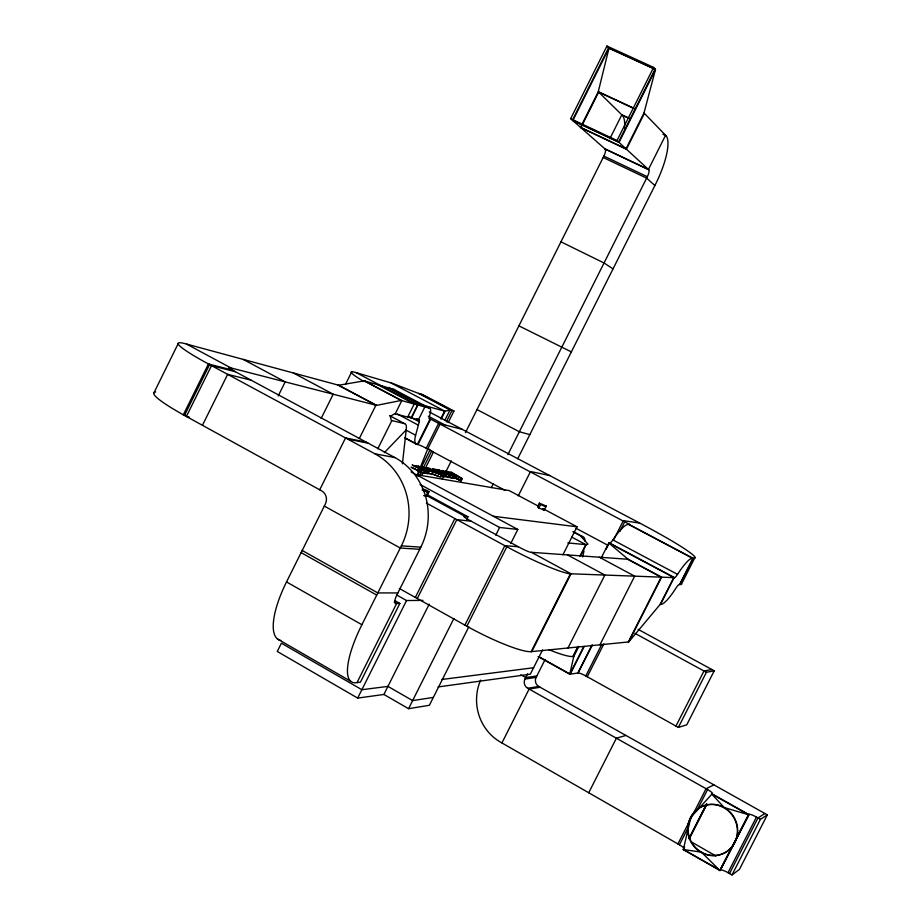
<?xml version="1.0" encoding="UTF-8"?>
<svg xmlns="http://www.w3.org/2000/svg" width="921" height="921" viewBox="0 0 921 921"><rect width="100%" height="100%" fill="white"/><g stroke="black" fill="none" stroke-linecap="round" stroke-linejoin="round"><path stroke-width="1.38" d="M402.408 463.816L406.334 428.668A15.887 5.353 -61.6 0 0 404.63 423.637L389.595 415.636M582.694 556.952L583.995 550.965M578.802 646.438L573.771 656.397L569.777 674.218L538.083 656.558M527.675 688.263L538.762 686.467L767.331 814.878L760.447 819.322L756.452 817.065A7.115 1.232 28.4 0 0 749.095 814.348L719.946 870.541L683.324 849.519L690.831 817.353L712.336 793.637A7.034 1.22 28.1 0 0 707.581 789.562L527.675 688.263A6.804 6.482 84.7 0 1 524.97 679.053L527.652 673.746M606.939 46.05L608.965 48.249L598.27 91.697L580.472 127.317L626.038 148.834L643.998 112.984L655.476 69.547L653.634 67.417L606.939 46.05L570.663 118.682L605.189 149.11L648.787 169.763A6.378 1.819 -64.8 0 1 647.336 176.717L507.874 454.629M504.996 490.317L426.204 448.228A7.103 0.622 26.4 0 0 417.95 444.567L416.776 444.313A17.764 5.814 -61.9 0 1 415.624 435.23L419.274 421.783A3.603 1.197 -61.9 0 0 419.043 419.918L416.568 418.606M416.948 475.835L419.032 470.631M420.068 468.041L427.862 448.539M684.614 846.998L683.324 849.519L701.434 852.144L719.946 870.541L749.095 814.348M153.669 393.348L178.167 343.671M280.755 640.463A66.312 22.277 -59.9 0 1 286.523 581.934L325.389 503.937A9.705 9.037 -80.2 0 0 321.705 490.893L183.337 414.795L208.434 363.979L232.357 370.081L394.936 457.599A66.404 62.214 -81.3 0 1 420.805 547.178L396.813 595.07A9.567 2.844 -60.5 0 0 395.834 603.497L399.864 603.451L360.41 682.196L356.162 682.703A67.083 19.882 -60.2 0 1 361.895 624.726L401.372 545.854A68.258 63.768 -81.1 0 0 374.916 453.788L208.434 363.979M202.447 425.306L227.66 374.352L251.134 380.189M278.2 395.961L285.188 381.881L243.225 359.409M321.13 418.479L333.195 394.223L293.362 372.97M345.456 384.471L351.776 371.773M319.714 489.799L345.548 437.935L366.259 442.172M359.317 438.523L375.918 405.205L338.007 385.059M377.783 448.803L391.874 420.552M395.19 413.909L401.809 400.623L364.82 381.052M407.692 417.063L414.208 404.008L377.783 384.759M411.227 417.95L417.708 404.964M411.365 417.984L417.846 404.998L381.444 385.807M418.445 419.769L424.869 406.909L388.938 387.948M430.015 419.124L417.363 444.44L404.745 437.694M417.95 444.567L430.591 419.262L431.396 419.527L629.745 524.498L628.675 524.429A36.656 8.036 -62 0 0 612.891 539.913A7.472 1.669 -62.1 0 1 609.679 543.056L608.793 542.964L601.114 558.161M440.722 418.779L444.555 411.111M426.204 448.228L438.81 422.992M441.24 418.917L445.062 411.25L450.024 409.96L453.961 411.054L448.182 422.612M421.265 472.082L422.094 472.807L417.996 471.253L419.136 468.95L421.404 469.468L412.205 464.955L423.246 470.516L419.136 468.95M417.063 475.869L419.596 470.792M421.496 466.993L429.739 450.519M444.947 420.091L450.024 409.96L418.537 393.394L391.483 383.021L355.748 372.533A61.039 4.283 26.4 0 0 364.025 381.616M419.78 472.208L420.932 469.917M419.136 476.215L421.035 472.427M423.556 467.373L431.776 450.945M446.305 421.876L451.992 410.513L420.598 393.992M421.853 475.259L423.13 472.692M425.065 468.847L433.411 452.153M423.165 472.968L424.8 470.758L424.293 470.171L426.423 471.068L425.283 473.359L423.153 472.45C424.984 474.004 419.872 471.667 422.129 472.082M424.627 473.244L425.767 470.953M427.01 495.774L429.048 491.722L426.066 491.273L427.977 492.309L425.939 496.384L423.648 495.544M609.852 138.714L621.813 114.814L629.538 118.418M441.896 475.017L434.988 472.623L426.976 467.764L428.944 468.052L441.896 475.017L440.768 477.251L432.145 474.027M441.24 475.374L442.978 476.307L444.095 474.085L446.271 474.649L435.598 469.284L444.739 473.843L442.391 473.152L444.095 474.085M442.31 478.839L443.6 476.272M445.522 472.427L451.302 460.88M465.439 432.651L603.888 156.075A6.343 1.957 -64.9 0 0 605.189 149.11M648.787 169.763L617.024 140.533L653.634 67.417M447.468 476.422L449.264 477.4L450.369 475.19L452.51 475.72L441.838 470.458L450.968 474.983L448.596 474.234L450.369 475.19M450.507 476.963L452.303 477.93L453.397 475.743L455.515 476.261L444.993 470.976L453.984 475.535L451.635 474.787L453.397 475.743M357.014 682.599L396.64 603.485L394.153 602.092M644.378 113.364L626.43 149.19L580.886 127.685L598.673 92.1L634.212 108.643M460.419 480.681L461.513 478.506L462.273 478.644L461.179 480.82L454.49 477.746M433.342 697.416L412.631 700.593L387.937 686.387L361.872 689.725L281.4 643.203L277.279 651.469L357.67 698.095L406.564 600.538L422.946 600.377M415.325 597.43L454.87 518.546M417.294 598.535L456.851 519.617L471.287 521.263M466.682 519.306L467.96 516.773L426.596 494.37M357.67 698.095L383.884 694.457L429.198 604.164M491.296 487.681L493.207 483.87M517.729 458.716L655.579 184.142A44.692 12.756 -64.8 0 0 665.918 135.617L643.998 112.984M383.884 694.457L408.556 708.686L453.869 618.521M495.74 535.159L499.608 527.468L517.809 529.448L510.718 543.551M518.316 495.809L530.519 471.517L549.756 475.581M464.886 625.117L504.835 545.669L518.304 546.74M466.889 626.234L506.849 546.763A55.605 6.148 26.7 0 0 570.444 573.771L674.506 577.651A7.541 1.416 -62.2 0 0 677.557 574.37A37.013 6.838 -62.1 0 1 692.523 558.218L693.26 558.287L679.94 584.547L679.18 584.536A7.403 1.37 -62.1 0 0 676.187 587.794A37.703 7.115 -62.2 0 1 660.933 604.441L660.127 604.452L628.767 641.925L531.141 651.665A55.502 8.531 26.7 0 1 466.889 626.234L399.334 588.496M468.801 626.902L429.393 705.279L408.556 708.686M537.634 506.562L539.349 503.165L546.291 506.09L544.15 510.05L538.797 507.989L537.634 506.562L539.257 507.436M538.797 507.989L540.512 504.57L539.349 503.165M562.927 554.776L577.03 526.8L543.137 508.714M531.141 651.665L570.444 573.771M531.785 651.596L571.043 573.795L531.417 552.324M579.977 556.088L585.768 544.61L571.849 537.162M580.426 556.123L586.216 544.656L587.989 544.184L580.852 536.31L581.991 536.356A48.79 11.513 -61.6 0 1 585.146 541.364M542.573 649.915L530.323 674.184L438.028 686.962M501.922 742.936L529.115 689.069L540.167 687.262M538.762 686.467A6.677 6.378 84.3 0 1 536.091 677.43L545.151 659.482M606.041 549.342L609.242 543.01M613.363 540.374L623.344 520.63L639.727 523.105M619.925 531.336L624.91 521.459M568.004 647.981L604.855 575.049L567.497 554.926M548.686 649.581L551.334 650.629A48.778 7.149 26.9 0 0 572.874 656.5L577.904 646.53M573.323 656.443L578.353 646.484M583.776 646.519L569.777 674.218L578.238 672.963A6.838 1.048 27.2 0 1 585.791 675.945L678.363 727.417L686.744 724.827L714.236 670.799L638.046 629.308M584.213 646.484L570.226 674.149L539.775 657.18M577.801 673.021L591.927 645.103M578.146 672.975L592.341 645.068M599.939 644.792L634.673 576.166L599.352 557.205M585.791 675.945L601.793 644.32M587.253 676.751L603.9 643.86M628.329 641.96L661.163 577.156L627.662 559.243M628.767 641.925L661.577 577.179L628.11 559.277L608.793 542.964L674.114 577.64L660.53 604.441M660.127 604.452L673.723 577.628M679.56 584.536L692.891 558.253L629.101 524.486M695.021 557.378L681.839 583.373A80.449 7.299 26.9 0 1 679.94 584.547M588.726 792.739L616.391 738.216L625.912 735.43M675.956 726.082L703.978 671.006L711.864 669.509M678.363 727.417L706.384 672.318L714.236 670.799M677.914 843.924L706.073 788.698L713.959 784.899M683.935 848.206A7.023 1.428 28.4 0 0 679.41 844.787L688.378 827.208M697.347 809.64L707.581 789.562M689.127 838.156L706.511 804.068M689.472 837.949L706.856 803.895M689.184 839.008L706.545 804.977M719.946 870.541L748.485 814.717L711.668 793.971L724.205 807.533L748.485 814.717M720.602 870.08A7.103 1.451 28.7 0 1 728.004 872.671L756.452 817.065M729.536 873.545L757.983 817.94L764.914 813.519M728.004 872.671L731.988 874.95L760.447 819.322M767.331 814.878L739.425 869.424L731.988 874.95M384.356 452.637L406.196 429.911M683.324 849.519L720.268 870.31L748.796 814.532L712.002 793.81M233.474 370.691A9.314 0.875 25.8 0 1 229.882 367.663L376.597 405.378L401.188 400.451L429.52 408.187A10.73 3.546 -61.9 0 1 430.153 413.771L429.232 417.121A3.557 1.163 -62 0 0 429.439 418.974L430.591 419.262M155.626 392.012A65.172 7.84 25.6 0 0 184.476 415.429L209.585 364.601A65.241 6.113 25.8 0 1 185.535 343.786L338.709 385.243L364.152 380.868L393.797 389.341L429.52 408.187M524.97 679.053L536.091 677.43M536.828 675.968L525.73 677.557L520.837 674.817M446.996 476.733L444.406 475.789M441.781 679.491L533.57 667.737M572.874 656.5L573.771 656.397M397.884 592.94L377.817 592.917L302.192 550.47M412.884 468.006L416.614 469.848M419.746 549.296L400.278 548.041L324.307 506.09M401.372 545.854L420.805 547.178M628.11 559.277L530.772 552.278A9.268 1.025 26.7 0 1 520.284 547.811L469.342 520.204A9.198 1.013 26.5 0 1 464.426 516.347L467.96 516.773M567.797 542.918L586.216 544.656M493.357 516.267L577.03 526.8M544.587 509.486L542.515 509.175L544.15 510.05M422.232 489.201L425.237 489.661L429.048 491.722M546.291 506.09L544.23 505.767L545.865 506.631L540.512 504.57M416.073 474.591L509.244 490.617L538.117 506.032M438.626 476.341L432.479 473.958M417.996 471.253L419.389 471.782M374.916 453.788L394.936 457.599M189.104 416.994L186.387 416.476L211.508 365.637L235.35 371.693M183.337 414.795L186.065 415.325M347.551 439.018L368.216 443.22M429.969 449.506L427.678 449.022L440.296 423.775L462.227 429.347M404.63 423.637L391.229 420.402L390.32 416.442L394.545 413.748L419.043 419.918M440.986 476.134L442.161 476.341L441.32 475.627M420.333 404.457L445.062 411.25L390.941 382.86M529.828 434.62L519.363 431.753L476.997 409.557M452.257 477.642L452.522 477.4M418.537 393.394L422.647 394.579L453.961 411.054M425.836 472.945L426.619 472.98M412.504 467.523L411.054 467.258L418.641 470.919M442.587 475.892L443.646 476.145L442.828 475.547M442.978 476.307L445.165 476.871L443.243 475.547M452.303 477.93L454.421 478.448L453.489 477.688M449.264 477.4L451.336 477.999L450.979 477.492M422.267 490.202L427.977 492.309M414.174 468.421L414.911 468.697M447.997 476.641L449.494 476.859M429.647 473.624L428.633 473.198M417.42 470.147L418.284 470.516M425.329 472.968L428.3 473.866L427.275 473.037M571.354 351.903L518.903 325.85M633.844 108.252L598.27 91.697L622.182 115.171L628.617 118.176M663.016 134.063L665.584 135.26L648.442 169.441L604.809 148.776M663.35 134.408L665.918 135.617M570.663 118.682L617.024 140.533M603.888 156.075L647.336 176.717M603.186 157.491L646.623 178.133L654.877 185.535M444.313 475.938L448.343 477.481L447.353 476.571M427.171 472.703L432.099 474.534L431.074 473.716M560.958 241.82L604.049 262.992L613.041 268.874M461.513 478.506L447.295 471.448L453.719 473.866L450.634 472.07L451.267 472.185L462.273 478.644M454.652 477.619L459.107 479.829L454.928 477.389M419.124 471.149L419.7 471.448M389.548 388.121L425.456 407.07M356.346 372.706L384.31 387.476M429.209 411.906L641.246 523.899A80.495 6.136 26.9 0 1 693.26 558.287M364.152 380.868L401.188 400.451M428.357 416.223L444.808 424.926M628.675 524.429L692.523 558.218M409.396 416.545L419.274 421.783M397.388 414.013L418.353 425.157M338.709 385.243L376.597 405.378M612.891 539.913L677.557 574.37M405.793 429.992L415.624 435.23M609.679 543.056L674.506 577.651M576.005 528.251L607.71 545.186M405.413 438.235L416.776 444.313M573.403 531.762L581.991 536.356M572.954 531.705L581.554 536.298M426.423 471.068L415.889 465.646L424.316 470.677M186.537 344.063L230.849 367.905M411.088 471.897L517.809 529.448M420.034 484.469L499.608 527.468M426.124 495.302L465.14 516.428M426.354 503.062L506.849 546.763M634.88 633.314L706.384 672.318M396.571 594.943L406.564 600.538M394.913 600.665L399.864 603.451M301.121 552.623L376.724 595.093M286.523 581.934L361.895 624.726M445.142 475.512L446.121 476.065M445.718 475.616L446.627 476.122M691.28 841.863L716.008 856.023M679.41 844.787L500.494 742.119A47.685 45.336 83.9 0 1 480.612 680.147M277.543 639.013L350.924 681.413M455.066 477.216L461.179 480.82M622.182 115.171A44.392 13.677 -65 0 1 624.473 127.973M393.797 389.341A10.672 3.73 -61.9 0 1 394.994 391.137M438.534 469.848L449.506 475.19L438.534 469.848M434.079 469.445L443.277 474.108L432.559 468.72L436.83 470.355L434.079 469.445M608.562 47.811L572.402 120.202L618.613 141.995L655.107 69.121L608.562 47.811M608.965 48.249L572.827 120.582L619.004 142.364L655.476 69.547L608.965 48.249M428.633 468.582L434.919 472.358L439.754 474.096L428.633 468.582M433.227 472.277L422.175 466.832L433.227 472.277M429.428 471.587L418.318 466.118L429.428 471.587M423.959 467.534L431.661 471.517L423.959 467.534M420.114 466.832L427.862 470.838L420.114 466.832M448.101 474.522L444.325 472.957L448.101 474.522M454.974 474.603L453.523 474.338L460.189 477.654L454.974 474.603M688.655 823.478A25.788 24.614 65.4 0 0 720.372 854.538A25.788 24.614 65.4 0 0 729.651 811.631A25.788 24.614 65.4 0 0 688.655 823.478M688.298 823.673A25.811 24.637 65.5 0 0 720.038 854.769A25.811 24.637 65.5 0 0 729.328 811.815A25.811 24.637 65.5 0 0 688.298 823.673"/></g></svg>
